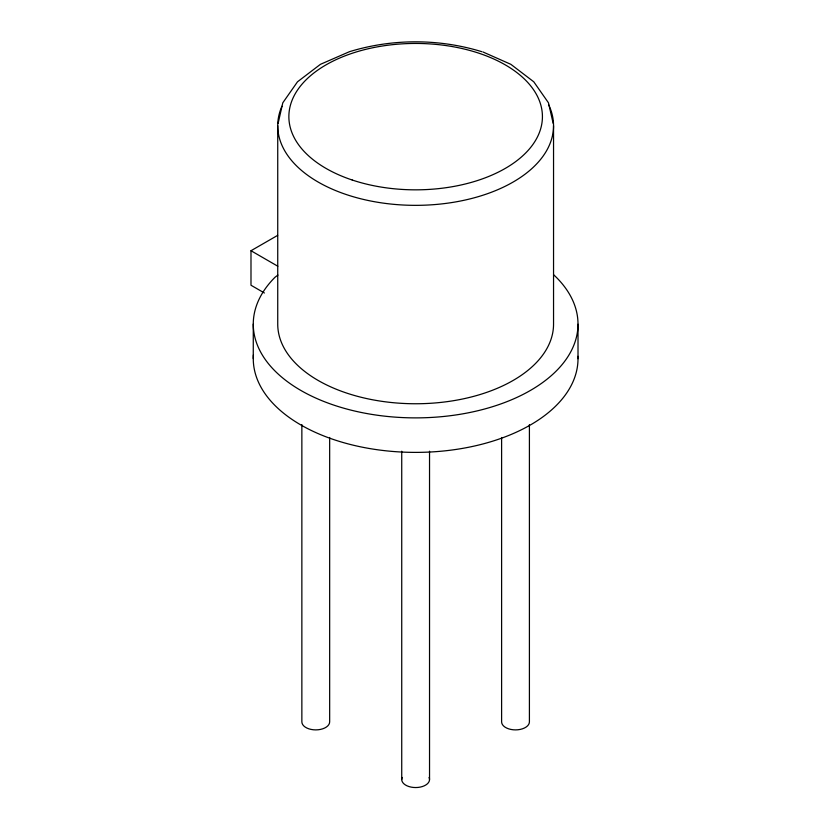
<?xml version="1.0" encoding="UTF-8"?>
<svg xmlns="http://www.w3.org/2000/svg" width="829" height="829" viewBox="0 0 829 829"><rect width="100%" height="100%" fill="white"/><g stroke="black" fill="none" stroke-linecap="round" stroke-linejoin="round"><path stroke-width="1.24" d="M278.109 123.376L282.793 102.817L297.497 81.802L320.429 64.33L349.465 51.688C392.386 38.538 438.883 38.538 481.804 51.688M277.912 275.073L275.083 277.197A162.37 93.75 0 0 0 312.46 396.521A162.37 93.75 0 0 0 522.467 394.728A162.37 93.75 0 0 0 553.731 274.824M264.399 292.989L250.99 285.238L250.99 250.731L277.663 235.363M482.965 51.978L510.851 64.33L533.772 81.802L548.477 102.817L553.161 123.376M250.99 250.731L277.808 266.233M578.01 324.212L578.01 358.719M553.544 125.718L553.544 324.129A137.904 79.615 0 0 1 415.64 403.754A137.904 79.615 0 0 1 277.736 324.129L277.736 125.718M529.41 424.562L529.41 721.862A13.906 8.031 0 0 1 515.514 729.893A13.906 8.031 0 0 1 501.607 721.862L501.607 437.484M429.536 451.204L429.536 779.519M401.733 451.204L401.733 779.519M329.662 437.484L329.662 721.862A13.906 8.031 0 0 1 315.766 729.893A13.906 8.031 0 0 1 301.86 721.862L301.86 424.562M253.27 324.056L253.27 358.563M577.958 356.283A162.37 93.75 0 0 1 414.448 452.385A162.37 93.75 0 0 1 253.394 354.905M548.839 105.117A137.904 79.615 0 0 1 416.686 205.343A137.904 79.615 0 0 1 281.901 106.288M429.07 777.447A13.906 8.031 0 0 1 415.64 787.55A13.906 8.031 0 0 1 402.21 777.447M352.242 180.028A126.785 73.201 0 0 0 542.425 116.64A126.785 73.201 0 0 0 352.242 53.253A126.785 73.201 0 0 0 352.242 180.028"/></g></svg>
